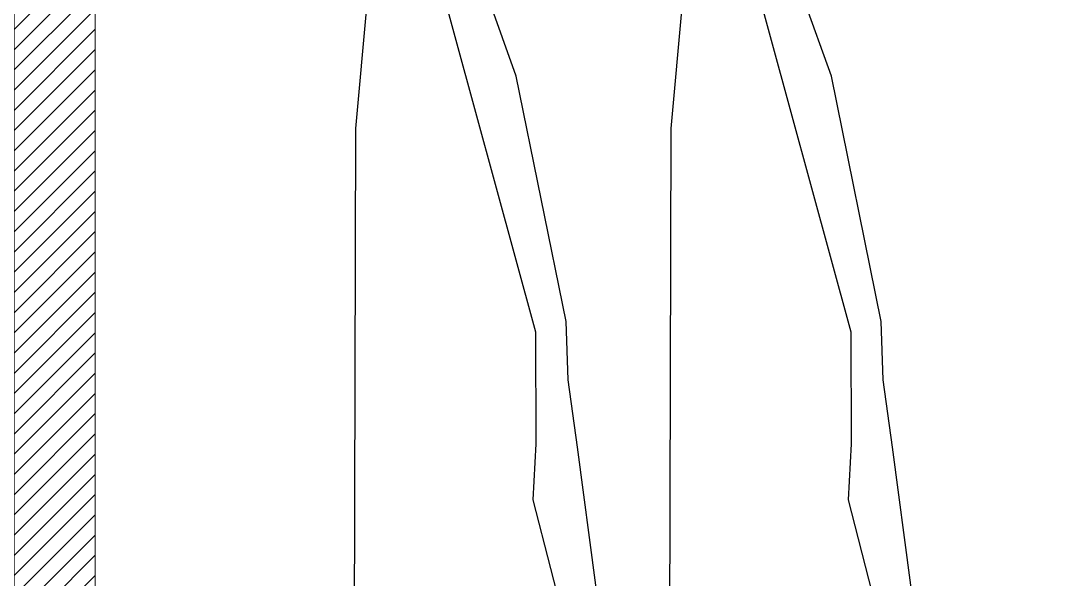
# Model space of a CAD drawing. Header units: millimetres. Extents: x 126 to 12547, y 1644 to 26714.
# Drawn here: x 10166.4 to 10398.5, y 2027.9 to 2151.8 of the extents above; entities that cross this region are included whole.
import ezdxf

# ---------------------------------------------------------------- set-up
doc = ezdxf.new("R2010")
doc.units = ezdxf.units.MM
doc.layers.add('F_ARREDI', color=7, linetype='Continuous', lineweight=5)
doc.layers.add('F_MULTI laminato OPACO', color=1, linetype='Continuous', lineweight=5)
doc.layers.add('VESTIARIO - clothing', color=185, linetype='Continuous')

# ---------------------------------------------------------------- blocks, each defined once
blk = doc.blocks.new('ARMADIO_camera master_sol.C_pianta')
at = {"layer": 'F_MULTI laminato OPACO', "transparency": 33554508}
h = blk.add_hatch(dxfattribs=at)
h.set_pattern_fill('ANSI31', color=256)
h.set_pattern_definition([(45, (1998, 0), (-2.24506403, 2.24506403), [])])
h.paths.add_polyline_path([(719854.42, 531638.1), (719836.42, 531638.1), (719836.42, 531056.1), (719854.42, 531056.1)])
at = {"layer": 'F_MULTI laminato OPACO'}
for points in [[(719836.42, 531636.1), (719406.42, 531636.1), (719406.42, 531056.1), (719836.42, 531056.1)], [(719836.42, 531636.1), (719854.42, 531636.1), (719854.42, 531056.1), (719836.42, 531056.1)], [(719836.42, 531615.1), (719424.42, 531615.1), (719424.42, 531067.1), (719836.42, 531067.1)]]:
    blk.add_lwpolyline(points, close=True, dxfattribs=at)
at = {"layer": 'VESTIARIO - clothing', "color": 3}
for points in [[(719690.91, 531117.57), (719668.62, 531199.15), (719668.54, 531224), (719669.19, 531236.47), (719649.63, 531312.67), (719645.67, 531380.12), (719645.93, 531442.71), (719645.18, 531457.12), (719645.81, 531469.9), (719653.03, 531526.27), (719658.06, 531543.82), (719665.32, 531561.34), (719680.14, 531557.39), (719684.32, 531545.36), (719687.22, 531517.91), (719704.96, 531380.83), (719698.7, 531369.42), (719691.17, 531380.02), (719672.21, 531373.39), (719667.34, 531338.57)], [(719760.91, 531117.57), (719738.62, 531199.15), (719738.54, 531224), (719739.19, 531236.47), (719719.63, 531312.67), (719715.67, 531380.12), (719715.93, 531442.71), (719715.18, 531457.12), (719715.81, 531469.9), (719723.03, 531526.27), (719728.06, 531543.82), (719735.32, 531561.34), (719750.14, 531557.39), (719754.32, 531545.36), (719757.22, 531517.91), (719774.96, 531380.83), (719768.7, 531369.42), (719761.17, 531380.02), (719742.21, 531373.39), (719737.34, 531338.57)], [(719659.79, 531543.36), (719652.81, 531468.43), (719655.64, 531443.73), (719657.75, 531431.43), (719647.23, 531353.46), (719651.19, 531286.02), (719659.33, 531224.77), (719661.41, 531209.83), (719661.84, 531196.86), (719672.91, 531142.42), (719679.02, 531125.31), (719682.55, 531116.48), (719693.12, 531111.34), (719706.07, 531126.26), (719708.58, 531154.03), (719708.96, 531292.17), (719702.61, 531302.85), (719696.37, 531291.43), (719676.76, 531295.8), (719667.86, 531329.81)], [(719729.79, 531543.36), (719722.81, 531468.43), (719725.64, 531443.73), (719727.75, 531431.43), (719717.23, 531353.46), (719721.19, 531286.02), (719729.33, 531224.77), (719731.41, 531209.83), (719731.84, 531196.86), (719742.91, 531142.42), (719749.02, 531125.31), (719752.55, 531116.48), (719763.12, 531111.34), (719776.07, 531126.26), (719778.58, 531154.03), (719778.96, 531292.17), (719772.61, 531302.85), (719766.37, 531291.43), (719746.76, 531295.8), (719737.86, 531329.81)]]:
    blk.add_lwpolyline(points, dxfattribs=at)

msp = doc.modelspace()

# ---------------------------------------------------------------- block references
at = {"layer": 'F_ARREDI', "color": 2, "lineweight": 5, "rotation": 180}
msp.add_blockref('ARMADIO_camera master_sol.C_pianta', (730019.29, 533281.93), dxfattribs=at)

doc.saveas('drawing.dxf')
